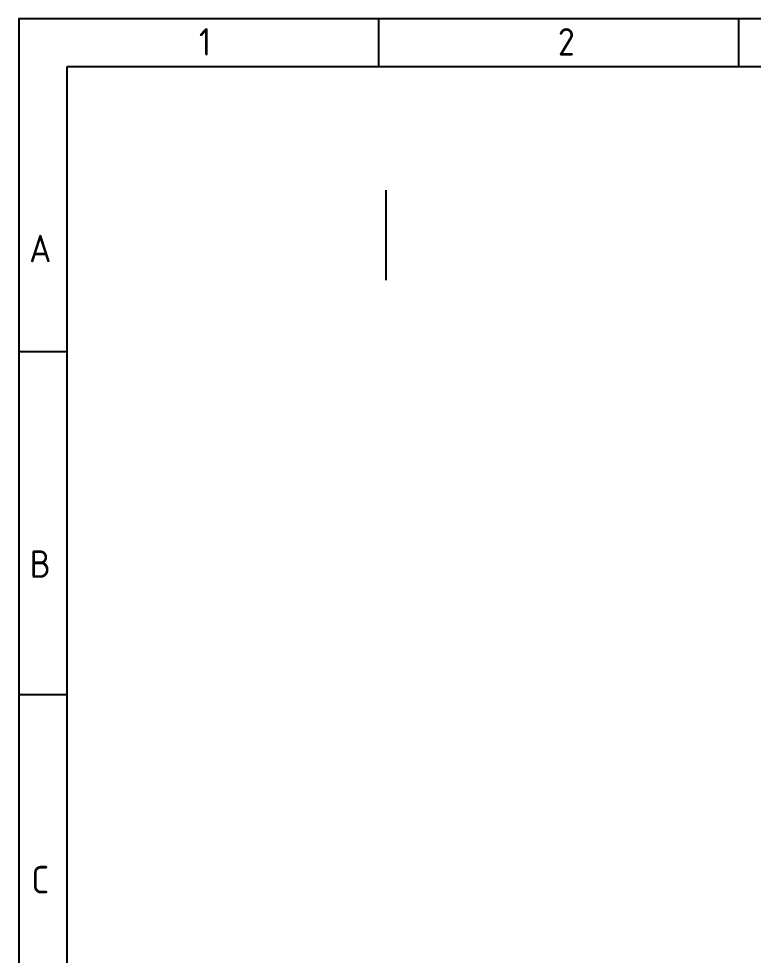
# Model space of a CAD drawing. Header units: inches. Extents: x 32166 to 66782, y 2386 to 7162.
# Drawn here: x 32166 to 32831, y 3381 to 4229 of the extents above; entities that cross this region are included whole.
import ezdxf
from ezdxf.enums import TextEntityAlignment as Align

# ---------------------------------------------------------------- set-up
doc = ezdxf.new("R2010")
doc.units = ezdxf.units.IN
doc.header["$LTSCALE"] = 0.64311
doc.header["$MEASUREMENT"] = 0
doc.layers.get('0').update_dxf_attribs({"linetype": 'CONTINUOUS'})
doc.layers.add('TOPOVERLAY', color=2, linetype='CONTINUOUS')
doc.styles.add('ISO Proportional', font='isocp')

msp = doc.modelspace()

# ---------------------------------------------------------------- linework, layer by layer
for p, q in [((32491.94, 4228.61), (32491.94, 4185.17)), ((32817.68, 4228.61), (32817.68, 4185.17)), ((34728.68, 4185.17), (32209.64, 4185.17)), ((32209.64, 4185.17), (32209.64, 2429.29)), ((32166.21, 3927.69), (32209.64, 3927.69)), ((32166.21, 3617.46), (32209.64, 3617.46))]:
    msp.add_line(p, q)
msp.add_lwpolyline([(32166.21, 2385.86), (34772.11, 2385.86), (34772.11, 4228.61), (32166.21, 4228.61)], close=True)
at = {"layer": 'TOPOVERLAY'}
msp.add_line((32498.87, 3992.2), (32498.87, 4073.54), dxfattribs=at)

# ---------------------------------------------------------------- texts
at = {"style": 'ISO Proportional'}
for s, p in [('1', (32334.86, 4207.7)), ('2', (32661.79, 4207.7)), ('A', (32185.72, 4020.75)), ('B', (32185.72, 3735.34)), ('C', (32185.72, 3449.94))]:
    msp.add_text(s, height=24.82, dxfattribs=at).set_placement(p, align=Align.MIDDLE)

doc.saveas('drawing.dxf')
